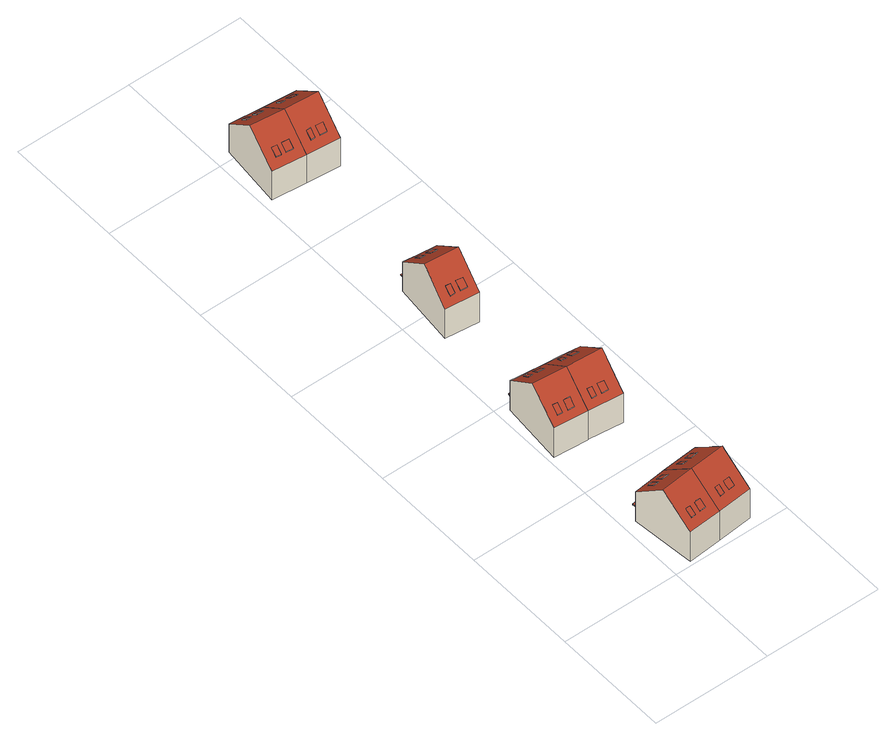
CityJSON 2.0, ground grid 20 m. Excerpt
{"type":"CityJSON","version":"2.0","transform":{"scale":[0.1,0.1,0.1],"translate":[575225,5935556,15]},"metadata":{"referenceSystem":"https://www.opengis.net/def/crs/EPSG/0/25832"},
"CityObjects":{
"building1":{"type":"Building","attributes":{"Grundfläche 2D":"62.456277","Grundhöhe NN":"15.760"},"children":["building1-1","building1-2","building1-3","building1-4","building1-5"],"geometry":[{"type":"Solid","lod":"3","boundaries":[[[[0,1,2,3,4,5]],[[6,7,1,0,8,9]],[[10,9,8,0,5,11,12]],[[6,9,10,13]],[[14,2,1,7,6,13,15]],[[4,3,2,14,16,11,5]],[[15,13,10,12,11,16,14]]]],"semantics":{"surfaces":[{"type":"RoofSurface"},{"type":"WallSurface"},{"type":"GroundSurface"}],"values":[[0,0,1,1,1,1,2]]}}]},
"building1-1":{"type":"BuildingInstallation","parents":["building1"],"geometry":[{"type":"MultiSurface","lod":"3","boundaries":[[[17,18,19,20]],[[17,20,21,22]],[[20,19,23,21]],[[18,17,22,24]],[[19,18,24,23]]],"semantics":{"surfaces":[{"type":"RoofSurface"},{"type":"WallSurface"}],"values":[0,1,1,1,1]}}]},
"building1-2":{"type":"BuildingInstallation","parents":["building1"],"geometry":[{"type":"MultiSurface","lod":"3","boundaries":[[[25,26,27,28,29,30]],[[30,29,31,32]],[[33,26,25,30,32,34]],[[27,26,33,35]],[[31,29,28,27,35,36]]],"semantics":{"surfaces":[{"type":"RoofSurface"},{"type":"WallSurface"}],"values":[0,1,1,1,1]}}]},
"building1-3":{"type":"BuildingInstallation","parents":["building1"],"geometry":[{"type":"MultiSurface","lod":"3","boundaries":[[[37,38,39,40,41,42]],[[43,44,40,39]],[[39,38,37,45,43]],[[42,41,40,44,46]],[[46,45,37,42]]],"semantics":{"surfaces":[{"type":"RoofSurface"},{"type":"WallSurface"}],"values":[0,1,1,1,1]}}]},
"building1-4":{"type":"BuildingInstallation","parents":["building1"],"geometry":[{"type":"MultiSurface","lod":"3","boundaries":[[[47,48,49,50,51,52]],[[53,54,47,52]],[[54,55,48,47]],[[55,56,49,48]],[[49,56,57,53,52,51,50]]],"semantics":{"surfaces":[{"type":"RoofSurface"},{"type":"WallSurface"}],"values":[0,1,1,1,1]}}]},
"building1-5":{"type":"BuildingInstallation","parents":["building1"],"geometry":[{"type":"MultiSurface","lod":"3","boundaries":[[[58,59,60,61]],[[62,63,61,60]],[[63,64,58,61]],[[64,65,59,58]],[[65,62,60,59]],[[65,64,63,62]]],"semantics":{"surfaces":[{"type":"RoofSurface"},{"type":"WallSurface"},{"type":"OuterCeilingSurface"}],"values":[0,1,1,1,1,2]}}]},
"building2":{"type":"Building","attributes":{"Grundfläche 2D":"70.027462","Grundhöhe NN":"15.769"},"children":["building2-1","building2-2","building2-3","building2-4","building2-5","building2-6"],"geometry":[{"type":"Solid","lod":"3","boundaries":[[[[1,66,67,68,69,70,2]],[[6,71,72,66,1,7]],[[73,74,75,76,77,78]],[[13,6,7,1,2,14,15]],[[71,6,13,79]],[[74,73,78,77,80,81,69,68,67,66,72,71,79,82]],[[70,69,81,14,2]],[[75,74,82,83]],[[76,75,83,84]],[[77,76,84,80]],[[80,84,83,82,79,13,15,14,81]]]],"semantics":{"surfaces":[{"type":"RoofSurface"},{"type":"WallSurface"},{"type":"GroundSurface"}],"values":[[0,0,0,1,1,1,1,1,1,1,2]]}}]},
"building2-1":{"type":"BuildingInstallation","parents":["building2"],"geometry":[{"type":"MultiSurface","lod":"3","boundaries":[[[85,86,87,88,89,90,91,92]],[[93,94,88,87]],[[90,89,95,96,92,91]],[[93,87,86,85,92,96,97,98]],[[94,95,89,88]]],"semantics":{"surfaces":[{"type":"RoofSurface"},{"type":"WallSurface"}],"values":[0,1,1,1,1]}}]},
"building2-2":{"type":"BuildingInstallation","parents":["building2"],"geometry":[{"type":"MultiSurface","lod":"3","boundaries":[[[99,100,101,102]],[[103,104,99,102]],[[101,100,105,106]],[[104,105,100,99]],[[103,102,101,106]]],"semantics":{"surfaces":[{"type":"RoofSurface"},{"type":"WallSurface"}],"values":[0,1,1,1,1]}}]},
"building2-3":{"type":"BuildingInstallation","parents":["building2"],"geometry":[{"type":"MultiSurface","lod":"3","boundaries":[[[107,108,109,110,111,112]],[[113,114,107,112]],[[115,109,108,107,114,116]],[[115,117,110,109]],[[117,113,112,111,110]]],"semantics":{"surfaces":[{"type":"RoofSurface"},{"type":"WallSurface"}],"values":[0,1,1,1,1]}}]},
"building2-4":{"type":"BuildingInstallation","parents":["building2"],"geometry":[{"type":"MultiSurface","lod":"3","boundaries":[[[118,119,120,121,122,123]],[[124,119,118,123,125,126]],[[123,122,127,125]],[[120,119,124,128]],[[127,122,121,120,128,129]]],"semantics":{"surfaces":[{"type":"RoofSurface"},{"type":"WallSurface"}],"values":[0,1,1,1,1]}}]},
"building2-5":{"type":"BuildingInstallation","parents":["building2"],"geometry":[{"type":"MultiSurface","lod":"3","boundaries":[[[130,131,132,133,134,135,136,137]],[[78,132,131,77]],[[138,139,134,133]],[[74,136,135,73]],[[78,138,133,132]],[[139,73,135,134]],[[74,75,137,136]],[[75,76,130,137]],[[76,77,131,130]]],"semantics":{"surfaces":[{"type":"RoofSurface"},{"type":"WallSurface"}],"values":[0,1,1,1,1,1,1,1,1]}}]},
"building2-6":{"type":"BuildingInstallation","parents":["building2"],"geometry":[{"type":"MultiSurface","lod":"3","boundaries":[[[140,141,142,143]],[[144,145,143,142]],[[145,146,140,143]],[[146,147,141,140]],[[147,144,142,141]],[[147,146,145,144]]],"semantics":{"surfaces":[{"type":"RoofSurface"},{"type":"WallSurface"},{"type":"OuterCeilingSurface"}],"values":[0,1,1,1,1,2]}}]},
"building3":{"type":"Building","attributes":{"Grundfläche 2D":"61.680418","Grundhöhe NN":"16.144"},"children":["building3-1","building3-2","building3-3","building3-4","building3-5","building3-6"],"geometry":[{"type":"Solid","lod":"3","boundaries":[[[[148,149,150,151,152]],[[150,149,153,154]],[[149,148,155,156,157,158,153]],[[154,153,158,159]],[[151,150,154,159,160,161,162]],[[160,157,156,155,148,152,151,162,161]],[[158,157,160,159]]]],"semantics":{"surfaces":[{"type":"RoofSurface"},{"type":"WallSurface"},{"type":"GroundSurface"}],"values":[[0,0,1,1,1,1,2]]}}]},
"building3-1":{"type":"BuildingInstallation","parents":["building3"],"geometry":[{"type":"MultiSurface","lod":"3","boundaries":[[[163,164,165,166]],[[165,164,167,168]],[[166,165,168,169]],[[163,166,169,170]],[[164,163,170,167]]],"semantics":{"surfaces":[{"type":"RoofSurface"},{"type":"WallSurface"}],"values":[0,1,1,1,1]}}]},
"building3-2":{"type":"BuildingInstallation","parents":["building3"],"geometry":[{"type":"MultiSurface","lod":"3","boundaries":[[[171,172,173,174,175,176]],[[177,178,176,175]],[[179,177,175,174]],[[172,171,176,178,180]],[[174,173,172,180,179]]],"semantics":{"surfaces":[{"type":"RoofSurface"},{"type":"WallSurface"}],"values":[0,1,1,1,1]}}]},
"building3-3":{"type":"BuildingInstallation","parents":["building3"],"geometry":[{"type":"MultiSurface","lod":"3","boundaries":[[[181,182,183,184,185]],[[186,187,181,185]],[[187,188,189,183,182,181]],[[189,190,184,183]],[[185,184,190,186]]],"semantics":{"surfaces":[{"type":"RoofSurface"},{"type":"WallSurface"}],"values":[0,1,1,1,1]}}]},
"building3-4":{"type":"BuildingInstallation","parents":["building3"],"geometry":[{"type":"MultiSurface","lod":"3","boundaries":[[[191,192,193,194,195,196]],[[194,193,197,198]],[[199,196,195,194,198,200]],[[191,196,199,201]],[[197,193,192,191,201,202]]],"semantics":{"surfaces":[{"type":"RoofSurface"},{"type":"WallSurface"}],"values":[0,1,1,1,1]}}]},
"building3-5":{"type":"BuildingInstallation","parents":["building3"],"geometry":[{"type":"MultiSurface","lod":"3","boundaries":[[[203,155,204,205]],[[156,206,204,155]],[[207,156,155,203]],[[206,208,205,204]],[[208,207,203,205]],[[156,207,208,206]]],"semantics":{"surfaces":[{"type":"RoofSurface"},{"type":"WallSurface"},{"type":"OuterCeilingSurface"}],"values":[0,1,1,1,1,2]}}]},
"building3-6":{"type":"BuildingInstallation","parents":["building3"],"geometry":[{"type":"MultiSurface","lod":"3","boundaries":[[[209,162,210,211]],[[161,212,210,162]],[[212,213,211,210]],[[213,214,209,211]],[[214,161,162,209]],[[161,214,213,212]]],"semantics":{"surfaces":[{"type":"RoofSurface"},{"type":"WallSurface"},{"type":"OuterCeilingSurface"}],"values":[0,1,1,1,1,2]}}]},
"building4":{"type":"Building","attributes":{"Grundfläche 2D":"64.592590","Grundhöhe NN":"16.153"},"children":["building4-1","building4-2","building4-3","building4-4","building4-5"],"geometry":[{"type":"Solid","lod":"3","boundaries":[[[[215,216,217,151,150]],[[150,154,218,215]],[[154,150,151,219,220]],[[218,154,220,221]],[[218,221,222,216,215]],[[217,216,222,219,151]],[[222,221,220,219]]]],"semantics":{"surfaces":[{"type":"RoofSurface"},{"type":"WallSurface"},{"type":"GroundSurface"}],"values":[[0,0,1,1,1,1,2]]}}]},
"building4-1":{"type":"BuildingInstallation","parents":["building4"],"geometry":[{"type":"MultiSurface","lod":"3","boundaries":[[[223,224,225,226,227,228]],[[229,230,226,225]],[[228,227,226,230,231]],[[231,232,223,228]],[[232,233,229,225,224,223]]],"semantics":{"surfaces":[{"type":"RoofSurface"},{"type":"WallSurface"}],"values":[0,1,1,1,1]}}]},
"building4-2":{"type":"BuildingInstallation","parents":["building4"],"geometry":[{"type":"MultiSurface","lod":"3","boundaries":[[[234,235,236,237]],[[237,236,238,239]],[[234,237,239,240]],[[235,234,240,241]],[[236,235,241,238]]],"semantics":{"surfaces":[{"type":"RoofSurface"},{"type":"WallSurface"}],"values":[0,1,1,1,1]}}]},
"building4-3":{"type":"BuildingInstallation","parents":["building4"],"geometry":[{"type":"MultiSurface","lod":"3","boundaries":[[[242,243,244,245,246,247]],[[245,244,248,249]],[[250,247,246,245,249,251]],[[242,247,250,252]],[[248,244,243,242,252,253]]],"semantics":{"surfaces":[{"type":"RoofSurface"},{"type":"WallSurface"}],"values":[0,1,1,1,1]}}]},
"building4-4":{"type":"BuildingInstallation","parents":["building4"],"geometry":[{"type":"MultiSurface","lod":"3","boundaries":[[[254,255,256,257]],[[258,259,254,257]],[[259,260,255,254]],[[256,255,260,261]],[[257,256,261,258]]],"semantics":{"surfaces":[{"type":"RoofSurface"},{"type":"WallSurface"}],"values":[0,1,1,1,1]}}]},
"building4-5":{"type":"BuildingInstallation","parents":["building4"],"geometry":[{"type":"MultiSurface","lod":"3","boundaries":[[[262,263,264,265]],[[262,265,266,267]],[[263,262,267,268]],[[264,263,268,269]],[[265,264,269,266]],[[268,267,266,269]]],"semantics":{"surfaces":[{"type":"RoofSurface"},{"type":"WallSurface"},{"type":"OuterCeilingSurface"}],"values":[0,1,1,1,1,2]}}]},
"building5":{"type":"Building","attributes":{"Grundfläche 2D":"61.687240","Grundhöhe NN":"16.185"},"children":["building5-1","building5-2","building5-3","building5-4","building5-5"],"geometry":[{"type":"Solid","lod":"3","boundaries":[[[[270,271,272,273,274,275]],[[270,276,277,271]],[[276,270,275,278,279]],[[277,276,279,280]],[[272,271,277,280,281]],[[274,273,272,281,282,278,275]],[[278,282,281,280,279]]]],"semantics":{"surfaces":[{"type":"RoofSurface"},{"type":"WallSurface"},{"type":"GroundSurface"}],"values":[[0,0,1,1,1,1,2]]}}]},
"building5-1":{"type":"BuildingInstallation","parents":["building5"],"geometry":[{"type":"MultiSurface","lod":"3","boundaries":[[[283,284,285,286,287]],[[288,289,284,283,287]],[[290,288,287,286]],[[289,291,285,284]],[[291,290,286,285]]],"semantics":{"surfaces":[{"type":"RoofSurface"},{"type":"WallSurface"}],"values":[0,1,1,1,1]}}]},
"building5-2":{"type":"BuildingInstallation","parents":["building5"],"geometry":[{"type":"MultiSurface","lod":"3","boundaries":[[[292,293,294,295]],[[292,295,296,297]],[[293,292,297,298]],[[295,294,299,296]],[[294,293,298,299]]],"semantics":{"surfaces":[{"type":"RoofSurface"},{"type":"WallSurface"}],"values":[0,1,1,1,1]}}]},
"building5-3":{"type":"BuildingInstallation","parents":["building5"],"geometry":[{"type":"MultiSurface","lod":"3","boundaries":[[[300,301,302,303,304,305]],[[306,307,303,302]],[[305,304,303,307,308]],[[308,309,300,305]],[[302,301,300,309,310,306]]],"semantics":{"surfaces":[{"type":"RoofSurface"},{"type":"WallSurface"}],"values":[0,1,1,1,1]}}]},
"building5-4":{"type":"BuildingInstallation","parents":["building5"],"geometry":[{"type":"MultiSurface","lod":"3","boundaries":[[[311,312,313,314,315,316]],[[317,318,314,313]],[[318,319,320,316,315,314]],[[320,321,311,316]],[[317,313,312,311,321,322]]],"semantics":{"surfaces":[{"type":"RoofSurface"},{"type":"WallSurface"}],"values":[0,1,1,1,1]}}]},
"building5-5":{"type":"BuildingInstallation","parents":["building5"],"geometry":[{"type":"MultiSurface","lod":"3","boundaries":[[[323,324,325,326]],[[327,328,325,324]],[[328,329,326,325]],[[329,330,323,326]],[[330,327,324,323]],[[327,330,329,328]]],"semantics":{"surfaces":[{"type":"RoofSurface"},{"type":"WallSurface"},{"type":"OuterCeilingSurface"}],"values":[0,1,1,1,1,2]}}]},
"building6":{"type":"Building","attributes":{"Grundfläche 2D":"62.209937","Grundhöhe NN":"16.573"},"children":["building6-1","building6-2","building6-3","building6-4"],"geometry":[{"type":"Solid","lod":"3","boundaries":[[[[331,332,333,334]],[[335,334,333,336]],[[332,331,337,338]],[[336,333,332,338,339]],[[335,336,339,340]],[[337,331,334,335,340]],[[338,337,340,339]]]],"semantics":{"surfaces":[{"type":"RoofSurface"},{"type":"WallSurface"},{"type":"GroundSurface"}],"values":[[0,0,1,1,1,1,2]]}}]},
"building6-1":{"type":"BuildingInstallation","parents":["building6"],"geometry":[{"type":"MultiSurface","lod":"3","boundaries":[[[341,342,343,344]],[[341,344,345,346]],[[344,343,347,345]],[[342,341,346,348]],[[343,342,348,347]]],"semantics":{"surfaces":[{"type":"RoofSurface"},{"type":"WallSurface"}],"values":[0,1,1,1,1]}}]},
"building6-2":{"type":"BuildingInstallation","parents":["building6"],"geometry":[{"type":"MultiSurface","lod":"3","boundaries":[[[349,350,351,352,353,354]],[[355,356,354,353,352]],[[356,357,349,354]],[[357,358,350,349]],[[358,359,355,352,351,350]]],"semantics":{"surfaces":[{"type":"RoofSurface"},{"type":"WallSurface"}],"values":[0,1,1,1,1]}}]},
"building6-3":{"type":"BuildingInstallation","parents":["building6"],"geometry":[{"type":"MultiSurface","lod":"3","boundaries":[[[360,361,362,363]],[[363,362,364,365]],[[365,366,360,363]],[[361,360,366,367]],[[367,364,362,361]]],"semantics":{"surfaces":[{"type":"RoofSurface"},{"type":"WallSurface"}],"values":[0,1,1,1,1]}}]},
"building6-4":{"type":"BuildingInstallation","parents":["building6"],"geometry":[{"type":"MultiSurface","lod":"3","boundaries":[[[368,369,370,371]],[[371,370,372,373]],[[368,371,373,374]],[[369,368,374,375]],[[370,369,375,372]]],"semantics":{"surfaces":[{"type":"RoofSurface"},{"type":"WallSurface"}],"values":[0,1,1,1,1]}}]},
"building7":{"type":"Building","attributes":{"Grundfläche 2D":"62.321765","Grundhöhe NN":"16.579"},"children":["building7-1","building7-2","building7-3","building7-4"],"geometry":[{"type":"Solid","lod":"3","boundaries":[[[[332,376,377,333]],[[377,378,336,333]],[[376,332,338,379]],[[378,377,376,379,380]],[[336,378,380,339]],[[338,332,333,336,339]],[[379,338,339,380]]]],"semantics":{"surfaces":[{"type":"RoofSurface"},{"type":"WallSurface"},{"type":"GroundSurface"}],"values":[[0,0,1,1,1,1,2]]}}]},
"building7-1":{"type":"BuildingInstallation","parents":["building7"],"geometry":[{"type":"MultiSurface","lod":"3","boundaries":[[[381,382,383,384]],[[384,383,385,386]],[[383,382,387,385]],[[386,388,381,384]],[[388,387,382,381]]],"semantics":{"surfaces":[{"type":"RoofSurface"},{"type":"WallSurface"}],"values":[0,1,1,1,1]}}]},
"building7-2":{"type":"BuildingInstallation","parents":["building7"],"geometry":[{"type":"MultiSurface","lod":"3","boundaries":[[[389,390,391,392]],[[392,391,393,394]],[[389,392,394,395]],[[390,389,395,396]],[[391,390,396,393]]],"semantics":{"surfaces":[{"type":"RoofSurface"},{"type":"WallSurface"}],"values":[0,1,1,1,1]}}]},
"building7-3":{"type":"BuildingInstallation","parents":["building7"],"geometry":[{"type":"MultiSurface","lod":"3","boundaries":[[[397,398,399,400,401,402]],[[403,404,398,397]],[[402,401,400,405,406]],[[406,403,397,402]],[[400,399,398,404,407,405]]],"semantics":{"surfaces":[{"type":"RoofSurface"},{"type":"WallSurface"}],"values":[0,1,1,1,1]}}]},
"building7-4":{"type":"BuildingInstallation","parents":["building7"],"geometry":[{"type":"MultiSurface","lod":"3","boundaries":[[[408,409,410,411]],[[411,410,412,413]],[[408,411,413,414]],[[409,408,414,415]],[[410,409,415,412]]],"semantics":{"surfaces":[{"type":"RoofSurface"},{"type":"WallSurface"}],"values":[0,1,1,1,1]}}]}
},
"vertices":[
[26,61,113],[83,67,113],[78,122,68],[47,118,68],[22,115,68],[21,115,68],[88,12,68],[88,16,71],[31,10,71],[32,7,68],[32,7,8],[21,115,8],[31,10,8],[88,12,8],[78,122,8],[88,16,8],[22,115,8],
[52,21,79],[51,32,88],[43,32,88],[44,20,79],[44,20,78],[52,21,78],[43,32,87],[51,32,87],
[42,107,78],[36,106,78],[37,94,88],[38,94,88],[46,95,88],[45,107,78],[46,95,87],[45,107,77],[36,106,77],[42,107,77],[37,94,87],[38,94,87],
[54,96,88],[62,97,88],[66,97,88],[64,109,78],[54,108,78],[53,108,78],[66,97,87],[64,109,77],[54,96,87],[53,108,77],
[61,22,79],[72,23,79],[71,34,88],[64,34,88],[62,33,88],[60,33,88],[60,33,87],[61,22,78],[72,23,78],[71,34,87],[64,34,87],
[46,124,38],[21,121,38],[22,115,38],[47,118,38],[22,115,36],[47,118,36],[46,124,36],[21,121,36],
[143,73,113],[141,92,98],[140,97,93],[138,127,68],[103,124,68],[148,18,68],[145,50,94],[144,55,66],[145,50,66],[154,51,66],[149,98,66],[140,97,66],[141,92,66],[148,18,8],[140,97,8],[138,127,8],[145,50,8],[154,51,8],[149,98,8],
[117,114,78],[115,114,78],[109,113,78],[111,101,88],[123,103,88],[122,108,83],[122,111,81],[121,115,78],[109,113,77],[111,101,87],[123,103,87],[121,115,77],[117,114,77],[115,114,77],
[100,37,88],[101,26,79],[109,27,79],[108,38,88],[108,38,87],[100,37,87],[101,26,78],[109,27,78],
[117,39,88],[117,33,84],[118,28,79],[129,29,79],[128,39,87],[128,40,88],[128,40,87],[117,39,87],[118,28,78],[117,33,83],[129,29,78],
[99,112,78],[93,112,78],[94,100,88],[95,100,88],[102,100,88],[101,112,78],[93,112,77],[101,112,77],[99,112,77],[102,100,87],[94,100,87],[95,100,87],
[149,98,69],[140,97,69],[141,92,69],[145,92,69],[148,55,69],[144,55,69],[145,50,69],[154,51,69],[145,92,66],[148,55,66],
[103,130,38],[78,127,38],[78,122,38],[103,124,38],[78,122,36],[103,124,36],[103,130,36],[78,127,36],
[18,386,71],[13,331,115],[70,326,115],[75,380,71],[44,383,71],[8,278,71],[65,273,71],[18,386,40],[18,386,38],[18,386,11],[8,278,11],[65,273,11],[75,380,11],[75,380,38],[75,380,40],
[30,286,81],[31,298,91],[23,299,91],[22,287,81],[31,298,90],[23,299,90],[22,287,80],[30,286,80],
[51,289,84],[52,296,90],[44,297,90],[41,297,90],[39,285,81],[50,284,81],[39,285,80],[50,284,80],[41,297,89],[52,296,89],
[59,370,82],[49,371,82],[47,372,82],[46,360,91],[58,359,91],[58,359,90],[59,370,81],[49,371,81],[47,372,81],[46,360,90],
[30,361,91],[31,361,91],[38,361,91],[39,372,82],[37,373,82],[31,373,82],[38,361,90],[39,372,81],[31,373,81],[37,373,81],[30,361,90],[31,361,90],
[19,391,40],[44,383,40],[44,389,40],[44,383,38],[19,391,38],[44,389,38],
[76,386,40],[101,378,40],[101,384,40],[101,378,38],[101,384,38],[76,386,38],
[130,321,115],[135,374,71],[101,378,71],[124,267,71],[75,380,12],[65,273,12],[124,267,12],[135,374,12],
[86,356,91],[88,356,91],[94,355,91],[96,367,82],[94,367,82],[88,368,82],[94,355,90],[96,367,81],[88,368,81],[86,356,90],[88,356,90],
[87,281,81],[88,292,90],[80,293,90],[79,281,81],[80,293,89],[79,281,80],[87,281,80],[88,292,89],
[103,354,91],[113,353,91],[115,353,91],[116,365,82],[107,366,82],[104,366,82],[115,353,90],[116,365,81],[104,366,81],[107,366,81],[103,354,90],[113,353,90],
[96,280,81],[107,279,81],[108,290,90],[97,292,90],[97,292,89],[96,280,80],[107,279,80],[108,290,89],
[157,372,40],[158,378,40],[133,381,40],[132,375,40],[132,375,38],[157,372,38],[158,378,38],[133,381,38],
[39,600,117],[96,594,117],[101,648,72],[69,651,72],[45,654,72],[44,654,72],[33,547,72],[90,541,72],[44,654,12],[33,547,12],[90,541,12],[101,648,12],[45,654,12],
[63,641,82],[57,642,82],[56,630,92],[64,629,92],[66,641,82],[66,641,81],[57,642,81],[64,629,91],[56,630,91],
[66,554,82],[78,553,82],[79,564,92],[67,566,92],[67,566,91],[66,554,81],[78,553,81],[79,564,91],
[57,555,82],[58,565,91],[58,566,92],[50,567,92],[49,559,84],[49,555,82],[58,566,91],[50,567,91],[49,555,81],[57,555,81],[58,565,90],
[73,628,92],[80,627,92],[85,627,92],[86,639,82],[75,640,82],[74,640,82],[85,627,91],[86,639,81],[75,640,81],[74,640,81],[73,628,91],[80,627,91],
[45,660,41],[45,654,41],[69,651,41],[70,658,41],[45,654,39],[69,651,39],[70,658,39],[45,660,39],
[11,900,74],[68,894,74],[73,948,120],[16,954,120],[22,1008,74],[79,1002,74],[11,900,16],[68,894,16],[79,1002,16],[22,1008,16],
[35,995,85],[34,984,95],[42,983,95],[43,994,85],[43,994,84],[35,995,84],[42,983,94],[34,984,94],
[52,993,85],[51,982,95],[52,982,95],[62,981,95],[63,991,87],[63,992,85],[62,981,94],[63,992,84],[52,993,84],[51,982,94],[52,982,94],
[27,921,95],[26,910,85],[35,909,85],[36,920,95],[35,909,84],[36,920,94],[27,921,94],[26,910,84],
[43,908,85],[55,907,85],[56,918,95],[44,919,95],[56,918,94],[44,919,94],[43,908,84],[55,907,84],
[125,889,74],[130,943,120],[135,997,74],[125,889,16],[135,997,16],
[108,988,85],[107,977,95],[119,975,95],[120,986,86],[119,975,94],[120,986,84],[107,977,94],[108,988,84],
[92,989,85],[91,978,95],[98,978,95],[99,988,85],[98,978,94],[99,988,84],[92,989,84],[91,978,94],
[100,903,85],[112,902,85],[112,904,87],[113,913,95],[103,914,95],[101,914,95],[100,903,84],[112,902,84],[113,913,94],[101,914,94],[112,904,86],
[85,915,95],[84,904,85],[92,904,85],[93,915,95],[92,904,84],[93,915,94],[85,915,94],[84,904,84]
]}
